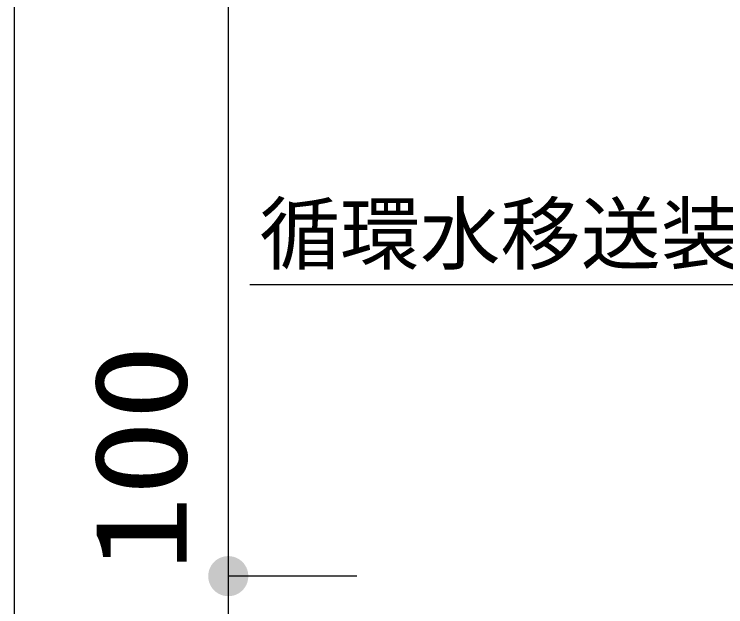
# Model space of a CAD drawing. Units: millimetres, scale not verified. Extents: x -8093 to 8093, y -5792 to 5792.
# Drawn here: x -1562 to -897, y -3186 to -2633 of the extents above; entities that cross this region are included whole.
import ezdxf
from ezdxf.enums import TextEntityAlignment as Align

# ---------------------------------------------------------------- set-up
doc = ezdxf.new("R2010")
doc.units = ezdxf.units.MM
doc.header["$LTSCALE"] = 30
doc.layers.add('0-1_00クル-フ-0躯体', color=3, linetype='Continuous', lineweight=25)
doc.layers.add('0-4_00クル-フ-6寸法', color=132, linetype='Continuous', lineweight=25)
doc.styles.add('ＭＳ ゴシック', font='')
doc.styles.get('ＭＳ ゴシック').set_extended_font_data('MS Gothic')

msp = doc.modelspace()

# ---------------------------------------------------------------- linework, layer by layer
at = {"layer": '0-1_00クル-フ-0躯体', "color": 4}
msp.add_line((-814.74, -2885.55), (-1341.77, -2885.55), dxfattribs=at)
at = {"layer": '0-4_00クル-フ-6寸法', "color": 4}
for p, q in [((-1561.79, -1307.59), (-1561.79, -3407.59)), ((-1361.79, -1457.59), (-1361.79, -3157.59)), ((-1241.79, -3157.59), (-1361.79, -3157.59)), ((-1241.79, -3157.59), (-1361.79, -3157.59)), ((-1361.79, -3157.59), (-1361.79, -3257.59))]:
    msp.add_line(p, q, dxfattribs=at)
at = {"layer": '0-4_00クル-フ-6寸法'}
for points in [[(-1361.79, -3157.59), (-1376.24, -3145.64), (-1374.63, -3143.92)], [(-1361.79, -3157.59), (-1376.24, -3145.64), (-1374.63, -3143.92)], [(-1361.79, -3157.59), (-1374.63, -3143.92), (-1372.82, -3142.42)], [(-1361.79, -3157.59), (-1374.63, -3143.92), (-1372.82, -3142.42)], [(-1361.79, -3157.59), (-1372.82, -3142.42), (-1370.83, -3141.16)], [(-1361.79, -3157.59), (-1372.82, -3142.42), (-1370.83, -3141.16)], [(-1361.79, -3157.59), (-1370.83, -3141.16), (-1368.7, -3140.16)], [(-1361.79, -3157.59), (-1370.83, -3141.16), (-1368.7, -3140.16)], [(-1361.79, -3157.59), (-1368.7, -3140.16), (-1366.46, -3139.43)], [(-1361.79, -3157.59), (-1368.7, -3140.16), (-1366.46, -3139.43)], [(-1361.79, -3157.59), (-1366.46, -3139.43), (-1364.14, -3138.99)], [(-1361.79, -3157.59), (-1366.46, -3139.43), (-1364.14, -3138.99)], [(-1361.79, -3157.59), (-1364.14, -3138.99), (-1361.79, -3138.84)], [(-1361.79, -3157.59), (-1364.14, -3138.99), (-1361.79, -3138.84)], [(-1361.79, -3157.59), (-1361.79, -3138.84), (-1359.44, -3138.99)], [(-1361.79, -3157.59), (-1361.79, -3138.84), (-1359.44, -3138.99)], [(-1361.79, -3157.59), (-1359.44, -3138.99), (-1357.13, -3139.43)], [(-1361.79, -3157.59), (-1359.44, -3138.99), (-1357.13, -3139.43)], [(-1361.79, -3157.59), (-1357.13, -3139.43), (-1354.89, -3140.16)], [(-1361.79, -3157.59), (-1357.13, -3139.43), (-1354.89, -3140.16)], [(-1361.79, -3157.59), (-1354.89, -3140.16), (-1352.76, -3141.16)], [(-1361.79, -3157.59), (-1354.89, -3140.16), (-1352.76, -3141.16)], [(-1361.79, -3157.59), (-1352.76, -3141.16), (-1350.77, -3142.42)], [(-1361.79, -3157.59), (-1352.76, -3141.16), (-1350.77, -3142.42)], [(-1361.79, -3157.59), (-1350.77, -3142.42), (-1348.96, -3143.92)], [(-1361.79, -3157.59), (-1350.77, -3142.42), (-1348.96, -3143.92)], [(-1361.79, -3157.59), (-1348.96, -3143.92), (-1347.35, -3145.64)], [(-1361.79, -3157.59), (-1348.96, -3143.92), (-1347.35, -3145.64)], [(-1361.79, -3157.59), (-1379.63, -3151.8), (-1378.76, -3149.61)], [(-1361.79, -3157.59), (-1379.63, -3151.8), (-1378.76, -3149.61)], [(-1361.79, -3157.59), (-1378.76, -3149.61), (-1377.63, -3147.55)], [(-1361.79, -3157.59), (-1378.76, -3149.61), (-1377.63, -3147.55)], [(-1361.79, -3157.59), (-1377.63, -3147.55), (-1376.24, -3145.64)], [(-1361.79, -3157.59), (-1377.63, -3147.55), (-1376.24, -3145.64)], [(-1361.79, -3157.59), (-1347.35, -3145.64), (-1345.96, -3147.55)], [(-1361.79, -3157.59), (-1347.35, -3145.64), (-1345.96, -3147.55)], [(-1361.79, -3157.59), (-1345.96, -3147.55), (-1344.83, -3149.61)], [(-1361.79, -3157.59), (-1345.96, -3147.55), (-1344.83, -3149.61)], [(-1361.79, -3157.59), (-1344.83, -3149.61), (-1343.96, -3151.8)], [(-1361.79, -3157.59), (-1344.83, -3149.61), (-1343.96, -3151.8)], [(-1361.79, -3157.59), (-1380.51, -3156.42), (-1380.21, -3154.08)], [(-1361.79, -3157.59), (-1380.51, -3156.42), (-1380.21, -3154.08)], [(-1361.79, -3157.59), (-1380.51, -3158.77), (-1380.51, -3156.42)], [(-1361.79, -3157.59), (-1380.51, -3158.77), (-1380.51, -3156.42)], [(-1361.79, -3157.59), (-1380.21, -3161.11), (-1380.51, -3158.77)], [(-1361.79, -3157.59), (-1380.21, -3161.11), (-1380.51, -3158.77)], [(-1361.79, -3157.59), (-1380.21, -3154.08), (-1379.63, -3151.8)], [(-1361.79, -3157.59), (-1380.21, -3154.08), (-1379.63, -3151.8)], [(-1361.79, -3157.59), (-1379.63, -3163.39), (-1380.21, -3161.11)], [(-1361.79, -3157.59), (-1379.63, -3163.39), (-1380.21, -3161.11)], [(-1361.79, -3157.59), (-1378.76, -3165.58), (-1379.63, -3163.39)], [(-1361.79, -3157.59), (-1378.76, -3165.58), (-1379.63, -3163.39)], [(-1361.79, -3157.59), (-1377.63, -3167.64), (-1378.76, -3165.58)], [(-1361.79, -3157.59), (-1377.63, -3167.64), (-1378.76, -3165.58)], [(-1361.79, -3157.59), (-1376.24, -3169.54), (-1377.63, -3167.64)], [(-1361.79, -3157.59), (-1376.24, -3169.54), (-1377.63, -3167.64)], [(-1361.79, -3157.59), (-1374.63, -3171.26), (-1376.24, -3169.54)], [(-1361.79, -3157.59), (-1374.63, -3171.26), (-1376.24, -3169.54)], [(-1361.79, -3157.59), (-1372.82, -3172.76), (-1374.63, -3171.26)], [(-1361.79, -3157.59), (-1372.82, -3172.76), (-1374.63, -3171.26)], [(-1361.79, -3157.59), (-1370.83, -3174.02), (-1372.82, -3172.76)], [(-1361.79, -3157.59), (-1370.83, -3174.02), (-1372.82, -3172.76)], [(-1361.79, -3157.59), (-1368.7, -3175.03), (-1370.83, -3174.02)], [(-1361.79, -3157.59), (-1368.7, -3175.03), (-1370.83, -3174.02)], [(-1361.79, -3157.59), (-1366.46, -3175.75), (-1368.7, -3175.03)], [(-1361.79, -3157.59), (-1366.46, -3175.75), (-1368.7, -3175.03)], [(-1361.79, -3157.59), (-1364.14, -3176.19), (-1366.46, -3175.75)], [(-1361.79, -3157.59), (-1364.14, -3176.19), (-1366.46, -3175.75)], [(-1361.79, -3157.59), (-1361.79, -3176.34), (-1364.14, -3176.19)], [(-1361.79, -3157.59), (-1361.79, -3176.34), (-1364.14, -3176.19)], [(-1361.79, -3157.59), (-1343.96, -3151.8), (-1343.38, -3154.08)], [(-1361.79, -3157.59), (-1343.96, -3151.8), (-1343.38, -3154.08)], [(-1361.79, -3157.59), (-1343.38, -3154.08), (-1343.08, -3156.42)], [(-1361.79, -3157.59), (-1343.38, -3154.08), (-1343.08, -3156.42)], [(-1361.79, -3157.59), (-1343.08, -3156.42), (-1343.08, -3158.77)], [(-1361.79, -3157.59), (-1343.08, -3156.42), (-1343.08, -3158.77)], [(-1361.79, -3157.59), (-1359.44, -3176.19), (-1361.79, -3176.34)], [(-1361.79, -3157.59), (-1357.13, -3175.75), (-1359.44, -3176.19)], [(-1361.79, -3157.59), (-1354.89, -3175.03), (-1357.13, -3175.75)], [(-1361.79, -3157.59), (-1352.76, -3174.02), (-1354.89, -3175.03)], [(-1361.79, -3157.59), (-1350.77, -3172.76), (-1352.76, -3174.02)], [(-1361.79, -3157.59), (-1348.96, -3171.26), (-1350.77, -3172.76)], [(-1361.79, -3157.59), (-1347.35, -3169.54), (-1348.96, -3171.26)], [(-1361.79, -3157.59), (-1345.96, -3167.64), (-1347.35, -3169.54)], [(-1361.79, -3157.59), (-1344.83, -3165.58), (-1345.96, -3167.64)], [(-1361.79, -3157.59), (-1343.96, -3163.39), (-1344.83, -3165.58)], [(-1361.79, -3157.59), (-1343.38, -3161.11), (-1343.96, -3163.39)], [(-1361.79, -3157.59), (-1343.08, -3158.77), (-1343.38, -3161.11)], [(-1361.79, -3157.59), (-1359.44, -3176.19), (-1361.79, -3176.34)], [(-1361.79, -3157.59), (-1357.13, -3175.75), (-1359.44, -3176.19)], [(-1361.79, -3157.59), (-1354.89, -3175.03), (-1357.13, -3175.75)], [(-1361.79, -3157.59), (-1352.76, -3174.02), (-1354.89, -3175.03)], [(-1361.79, -3157.59), (-1350.77, -3172.76), (-1352.76, -3174.02)], [(-1361.79, -3157.59), (-1348.96, -3171.26), (-1350.77, -3172.76)], [(-1361.79, -3157.59), (-1347.35, -3169.54), (-1348.96, -3171.26)], [(-1361.79, -3157.59), (-1345.96, -3167.64), (-1347.35, -3169.54)], [(-1361.79, -3157.59), (-1344.83, -3165.58), (-1345.96, -3167.64)], [(-1361.79, -3157.59), (-1343.96, -3163.39), (-1344.83, -3165.58)], [(-1361.79, -3157.59), (-1343.38, -3161.11), (-1343.96, -3163.39)], [(-1361.79, -3157.59), (-1343.08, -3158.77), (-1343.38, -3161.11)]]:
    msp.add_solid(points, dxfattribs=at)

# ---------------------------------------------------------------- texts
at = {"layer": '0-1_00クル-フ-0躯体', "color": 4, "style": 'ＭＳ ゴシック'}
msp.add_text('循環水移送装置', height=54.99, dxfattribs=at).set_placement((-1332.59, -2881.78), align=Align.BOTTOM_LEFT)
at = {"layer": '0-4_00クル-フ-6寸法', "color": 3, "style": 'ＭＳ ゴシック', "width": 1.2}
msp.add_text('100', height=86.66, rotation=90, dxfattribs=at).set_placement((-1374.69, -3153.38), align=Align.BOTTOM_LEFT)

doc.saveas('drawing.dxf')
